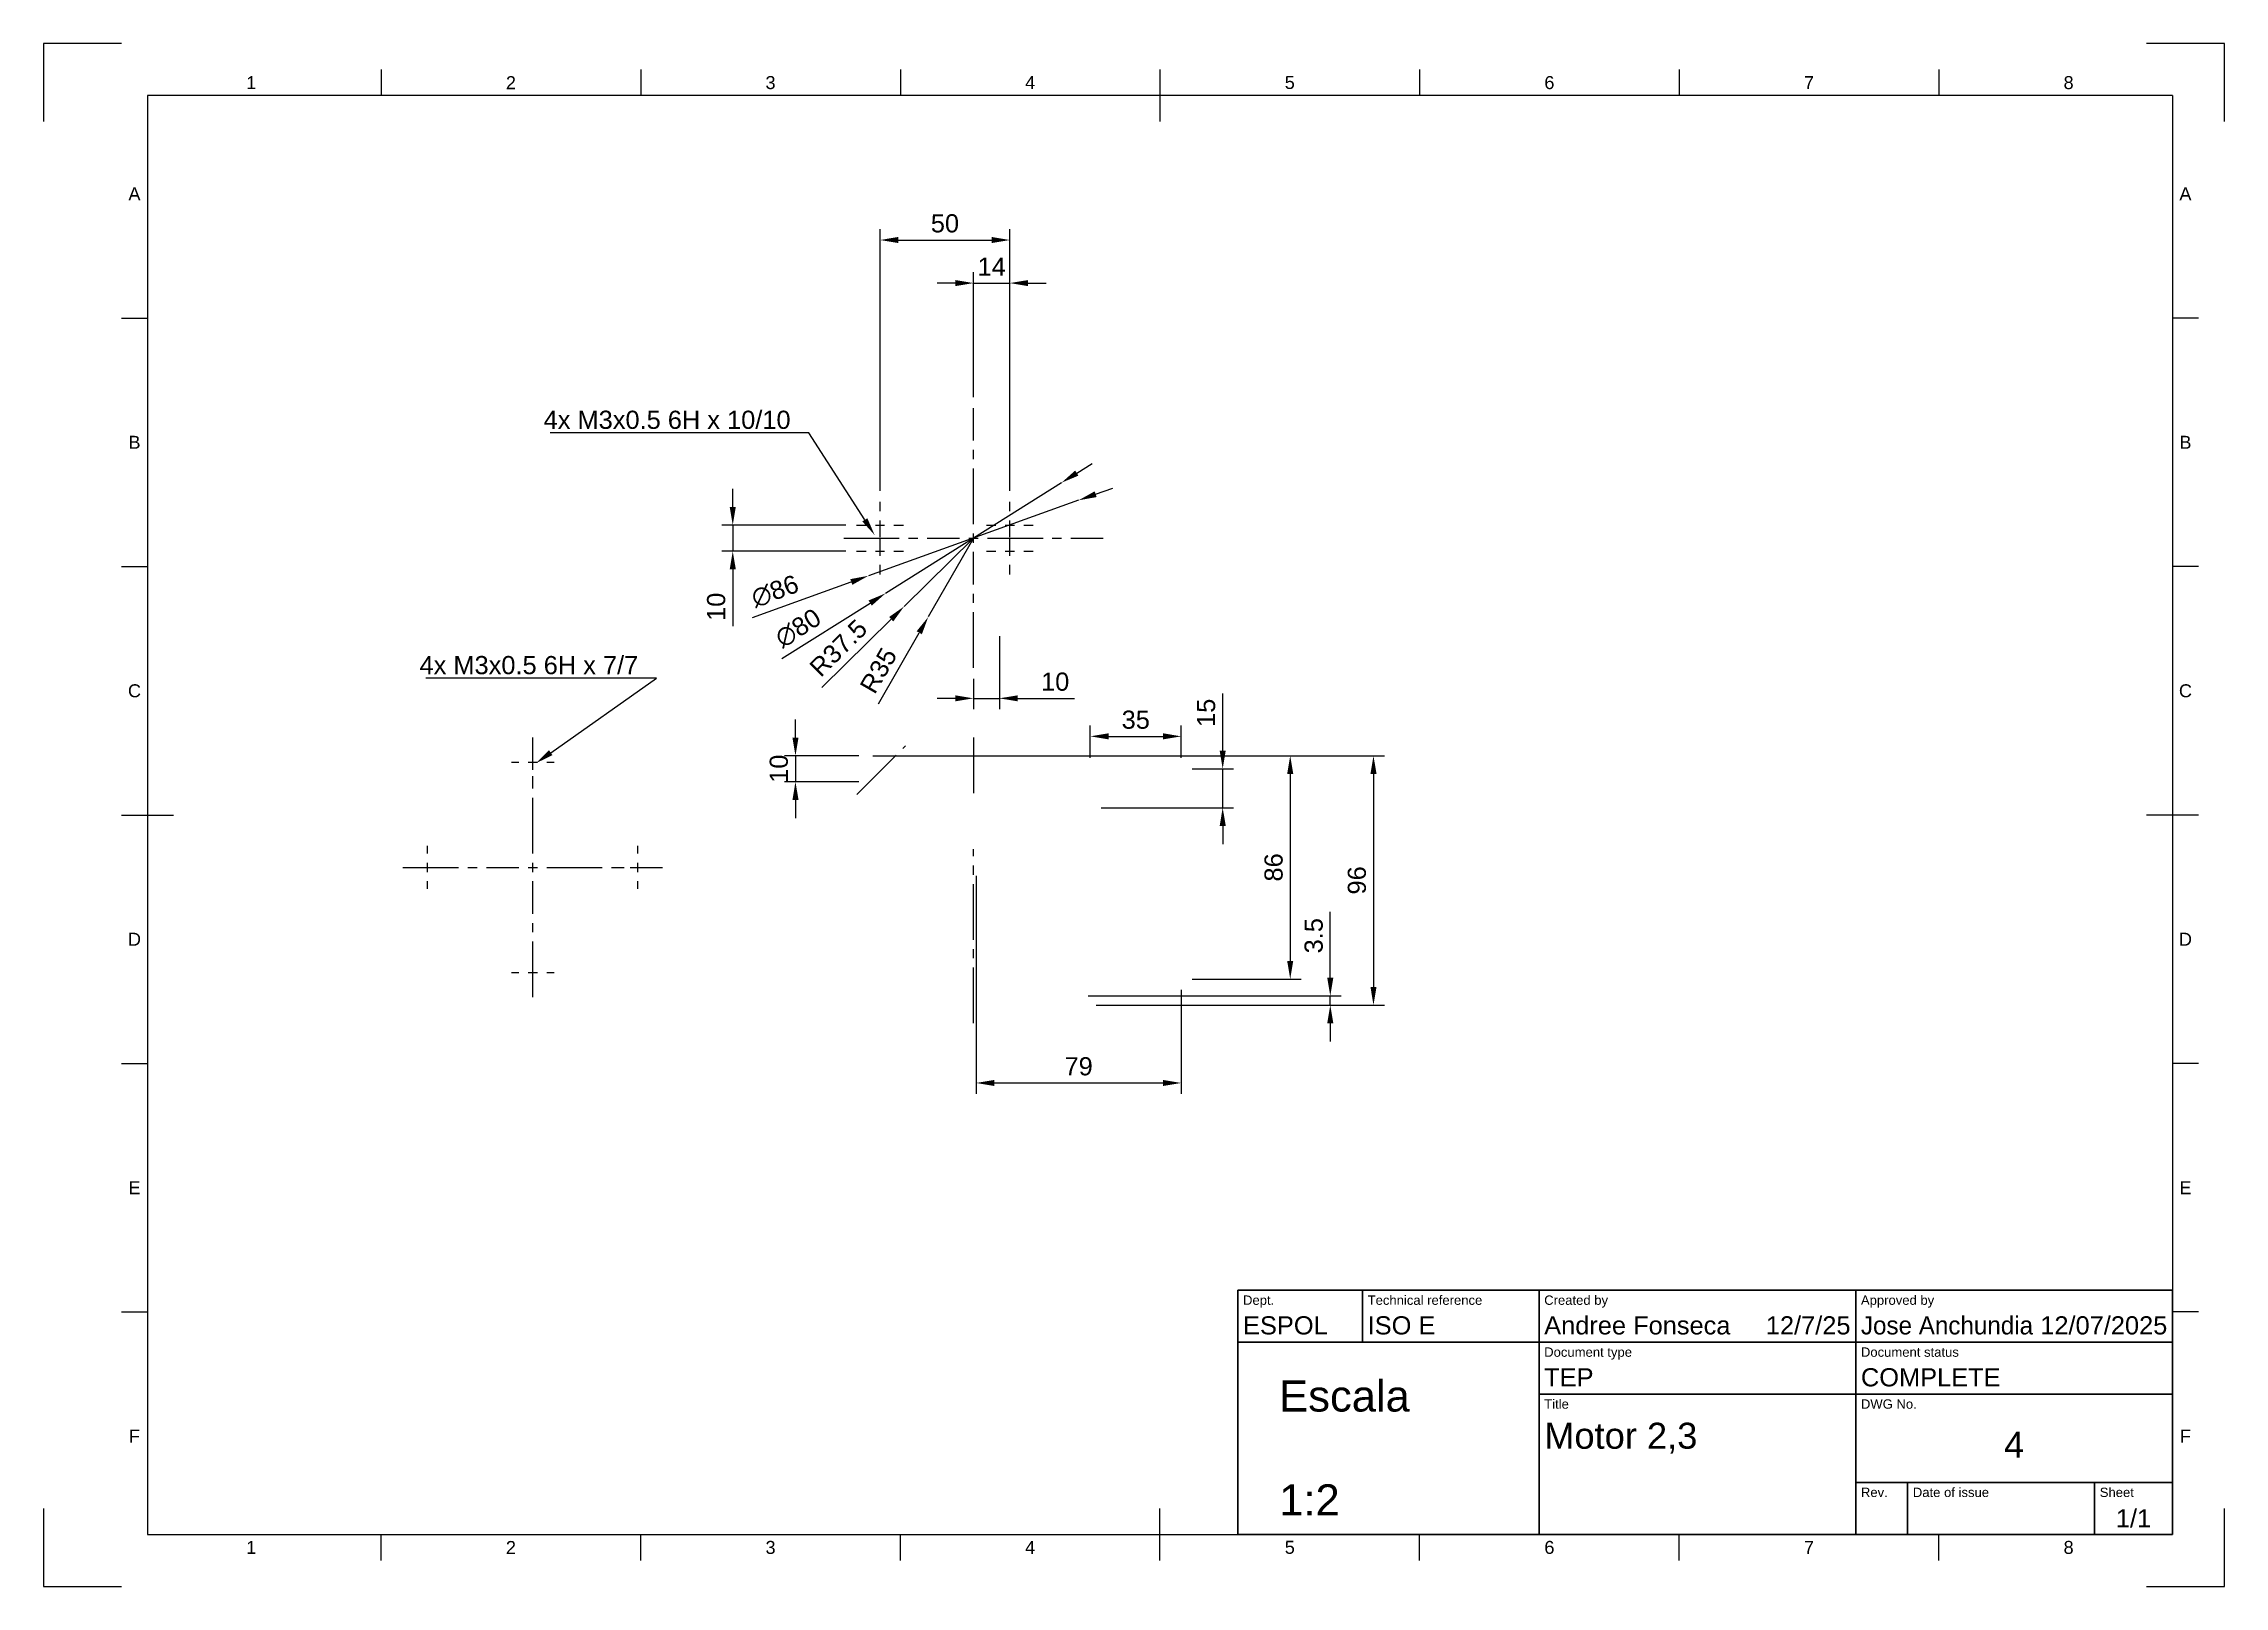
# Paper-space layout 'Plano1' of a CAD drawing. Header units: millimetres. Extents: x 0 to 420, y 0 to 297.
import ezdxf
from ezdxf import colors
from ezdxf.entities.mleader import LeaderData, LeaderLine
from ezdxf.enums import TextEntityAlignment as Align
from ezdxf.math import Vec2, Vec3

# ---------------------------------------------------------------- set-up
doc = ezdxf.new("R2010")
doc.units = ezdxf.units.MM
doc.header["$LTSCALE"] = 0.75
doc.linetypes.add('CENTER2', pattern=[28.575, 19.05, -3.175, 3.175, -3.175])
for name, color, linetype, lineweight in [('BORDER', 7, 'Continuous', 25), ('FD_Dimensions', 7, 'Continuous', 25), ('Hole Notes', 7, 'Continuous', 25), ('Notes', 7, 'Continuous', 25), ('Smart Centers', 7, 'CENTER2', 25), ('TITLEBLOCK', 7, 'Continuous', 35)]:
    doc.layers.add(name, color=color, linetype=linetype, lineweight=lineweight)
doc.styles.add('FusionTitle', font='Arial.ttf')
doc.styles.get("Standard").update_dxf_attribs({"font": 'Arial.ttf'})
doc.dimstyles.new('Dim-ISO-25', dxfattribs={"dimtxt": 3.5, "dimasz": 3.5, "dimexe": 2.1, "dimexo": 2.1, "dimgap": 1.4, "dimtad": 1, "dimzin": 12, "dimdsep": 46, "dimtxsty": 'Standard', "dimcen": 0, "dimazin": 3, "dimtp": 0.1, "dimtm": 0.1, "dimtfac": 0.714286, "dimtmove": 0, "dimatfit": 3, "dimfxl": 1, "dimtzin": 12, "dimarcsym": 0})

# ---------------------------------------------------------------- blocks, each defined once
blk = doc.blocks.new('ISO_A3_SHEET')
at = {"layer": 'BORDER'}
for p, q in [((65, 292), (65, 287)), ((115, 292), (115, 287)), ((165, 292), (165, 287)), ((215, 292), (215, 282)), ((265, 292), (265, 287)), ((315, 292), (315, 287)), ((365, 292), (365, 287)), ((410, 287), (20, 287)), ((20, 287), (20, 10)), ((410, 287), (410, 10)), ((15, 244.16666), (20, 244.16666)), ((415, 244.16666), (410, 244.16666)), ((15, 196.33333), (20, 196.33333)), ((415, 196.33333), (410, 196.33333)), ((15, 148.5), (25, 148.5)), ((415, 148.5), (405, 148.5)), ((15, 100.66667), (20, 100.66667)), ((415, 100.66667), (410, 100.66667)), ((15, 52.83334), (20, 52.83334)), ((415, 52.83334), (410, 52.83334)), ((215, 5), (215, 15)), ((20, 10), (410, 10)), ((65, 5), (65, 10)), ((115, 5), (115, 10)), ((165, 5), (165, 10)), ((265, 5), (265, 10)), ((315, 5), (315, 10)), ((365, 5), (365, 10))]:
    blk.add_line(p, q, dxfattribs=at)
at = {"layer": 'Defpoints'}
for p, q in [((15, 297), (0, 297)), ((0, 297), (0, 282)), ((420, 297), (405, 297)), ((420, 282), (420, 297)), ((0, 15), (0, 0)), ((420, 0), (420, 15)), ((0, 0), (15, 0)), ((405, 0), (420, 0))]:
    blk.add_line(p, q, dxfattribs=at)
at = {"layer": 'BORDER', "style": 'FusionTitle'}
for s, p in [('1', (40, 289.5)), ('2', (90, 289.5)), ('3', (140, 289.5)), ('4', (190, 289.5)), ('5', (240, 289.5)), ('6', (290, 289.5)), ('7', (340, 289.5)), ('8', (390, 289.5)), ('A', (17.5, 268.08333)), ('A', (412.5, 268.08333)), ('B', (17.5, 220.25)), ('B', (412.5, 220.25)), ('C', (17.5, 172.41667)), ('C', (412.5, 172.41667)), ('D', (17.5, 124.58334)), ('D', (412.5, 124.58334)), ('E', (17.5, 76.75001)), ('E', (412.5, 76.75001)), ('F', (17.5, 28.91668)), ('F', (412.5, 28.91668)), ('1', (40, 7.5)), ('2', (90, 7.5)), ('3', (140, 7.5)), ('4', (190, 7.5)), ('5', (240, 7.5)), ('6', (290, 7.5)), ('7', (340, 7.5)), ('8', (390, 7.5))]:
    blk.add_text(s, height=2.5, dxfattribs=at).set_placement(p, align=Align.MIDDLE)
blk = doc.blocks.new('ISO_TITLEBLOCK')
at = {"layer": 'TITLEBLOCK'}
for p, q in [((0, 47), (-180, 47)), ((-180, 47), (-180, 0)), ((-156, 37), (-156, 47)), ((-122, 0), (-122, 47)), ((-61, 0), (-61, 47)), ((0, 0), (0, 47)), ((-180, 37), (0, 37)), ((-122, 27), (0, 27)), ((-61, 10), (0, 10)), ((-51, 0), (-51, 10)), ((-15, 0), (-15, 10)), ((-180, 0), (0, 0))]:
    blk.add_line(p, q, dxfattribs=at)
at = {"layer": 'TITLEBLOCK', "style": 'FusionTitle'}
for s, p in [('Dept.', (-179, 46)), ('Technical reference', (-155, 46)), ('Created by', (-121, 46)), ('Approved by', (-60, 46)), ('Document type', (-121, 36)), ('Document status', (-60, 36)), ('Title', (-121, 26)), ('DWG No.', (-60, 26)), ('Rev.', (-60, 9)), ('Date of issue', (-50, 9)), ('Sheet', (-14, 9))]:
    blk.add_text(s, height=1.8, dxfattribs=at).set_placement(p, align=Align.TOP_LEFT)
for tag, height, p in [('DEPT', 3.5, (-179, 42)), ('TECHNICAL_REFERENCE', 3.5, (-155, 42)), ('CREATED_BY', 3.5, (-121, 42)), ('APPROVED_BY', 3.5, (-60, 42)), ('DOCUMENT_TYPE', 3.5, (-121, 32)), ('DOCUMENT_STATUS', 3.5, (-60, 32)), ('TITLE_1', 5, (-121, 21.5)), ('TITLE_2', 5, (-121, 14)), ('TITLE_3', 5, (-121, 6.5)), ('DATE_OF_ISSUE', 3.5, (-50, 5))]:
    blk.add_attdef(tag, text='', height=height, dxfattribs=at).set_placement(p, align=Align.TOP_LEFT)
for tag, p in [('CREATED_DATE', (-62, 42)), ('APPROVED_DATE', (-0.99, 42))]:
    blk.add_attdef(tag, text='', height=3.5, dxfattribs=at).set_placement(p, align=Align.TOP_RIGHT)
for tag, height, p in [('DRAWING_NUMBER', 5, (-30.5, 19.75)), ('REV', 3.5, (-56, 4.85)), ('SHEET', 3.5, (-7.5, 4.85))]:
    blk.add_attdef(tag, text='', height=height, dxfattribs=at).set_placement(p, align=Align.TOP_CENTER)
blk = doc.blocks.new('*D29')
at = {"layer": 'Defpoints', "color": 0, "transparency": 16777216}
for p in [(157.59, 159.91), (200.59, 111.91), (256.12, 111.91)]:
    blk.add_point(p, dxfattribs=at)
at = {"layer": 'FD_Dimensions', "color": 0, "lineweight": -2, "transparency": 16777216}
for p, q in [((159.69, 159.91), (258.22, 159.91)), ((256.12, 156.41), (256.12, 115.41)), ((202.69, 111.91), (258.22, 111.91))]:
    blk.add_line(p, q, dxfattribs=at)
at = {"layer": 'FD_Dimensions', "color": 0, "transparency": 16777216}
for points in [[(255.54, 156.41), (256.71, 156.41), (256.12, 159.91)], [(255.54, 115.41), (256.71, 115.41), (256.12, 111.91)]]:
    blk.add_solid(points, dxfattribs=at)
at = {"layer": 'FD_Dimensions', "color": 0, "transparency": 16777216, "insert": (252.94, 135.91), "char_height": 3.5, "attachment_point": 5, "rotation": 90}
blk.add_mtext('96', dxfattribs=at)
blk = doc.blocks.new('*D30')
at = {"layer": 'Defpoints', "color": 0, "transparency": 16777216}
for p in [(219.09, 159.91), (219.09, 116.91), (240.09, 116.91)]:
    blk.add_point(p, dxfattribs=at)
at = {"layer": 'FD_Dimensions', "color": 0, "lineweight": -2, "transparency": 16777216}
for p, q in [((221.19, 159.91), (242.19, 159.91)), ((240.09, 156.41), (240.09, 120.41)), ((221.19, 116.91), (242.19, 116.91))]:
    blk.add_line(p, q, dxfattribs=at)
at = {"layer": 'FD_Dimensions', "color": 0, "transparency": 16777216}
for points in [[(239.5, 156.41), (240.67, 156.41), (240.09, 159.91)], [(239.5, 120.41), (240.67, 120.41), (240.09, 116.91)]]:
    blk.add_solid(points, dxfattribs=at)
at = {"layer": 'FD_Dimensions', "color": 0, "transparency": 16777216, "insert": (236.9, 138.41), "char_height": 3.5, "attachment_point": 5, "rotation": 90}
blk.add_mtext('86', dxfattribs=at)
blk = doc.blocks.new('*U31')
at = {"layer": 'Smart Centers', "color": 0, "ltscale": 0.75, "transparency": 16777216}
for p, q in [((0, 2.68), (0, 25)), ((-25, 0), (-2.68, 0)), ((2.68, 0), (25, 0)), ((0, -25), (0, -2.68))]:
    blk.add_line(p, q, dxfattribs=at)
at = {"layer": 'Smart Centers', "color": 0, "linetype": 'Continuous', "ltscale": 0.75, "transparency": 16777216}
for p, q in [((-0.89, 0), (0.89, 0)), ((0, -0.89), (0, 0.89))]:
    blk.add_line(p, q, dxfattribs=at)
blk = doc.blocks.new('*U32')
at = {"layer": 'Smart Centers', "color": 0, "ltscale": 0.75, "transparency": 16777216}
for p, q in [((0, 2.68), (0, 25)), ((-25, 0), (-2.68, 0)), ((2.68, 0), (25, 0)), ((0, -25), (0, -2.68))]:
    blk.add_line(p, q, dxfattribs=at)
at = {"layer": 'Smart Centers', "color": 0, "linetype": 'Continuous', "ltscale": 0.75, "transparency": 16777216}
for p, q in [((-0.89, 0), (0.89, 0)), ((0, -0.89), (0, 0.89))]:
    blk.add_line(p, q, dxfattribs=at)
blk = doc.blocks.new('*D33')
at = {"layer": 'Defpoints', "color": 0, "transparency": 16777216}
for p in [(199.09, 113.66), (200.59, 111.91), (247.8, 111.91)]:
    blk.add_point(p, dxfattribs=at)
at = {"layer": 'FD_Dimensions', "color": 0, "lineweight": -2, "transparency": 16777216}
for p, q in [((247.8, 117.16), (247.8, 129.86)), ((201.19, 113.66), (249.9, 113.66)), ((247.8, 111.91), (247.8, 113.66)), ((202.69, 111.91), (249.9, 111.91)), ((247.8, 108.41), (247.8, 104.91))]:
    blk.add_line(p, q, dxfattribs=at)
at = {"layer": 'FD_Dimensions', "color": 0, "transparency": 16777216}
for points in [[(247.22, 117.16), (248.39, 117.16), (247.8, 113.66)], [(247.22, 108.41), (248.39, 108.41), (247.8, 111.91)]]:
    blk.add_solid(points, dxfattribs=at)
at = {"layer": 'FD_Dimensions', "color": 0, "transparency": 16777216, "insert": (244.62, 125.26), "char_height": 3.5, "attachment_point": 5, "rotation": 90}
blk.add_mtext('3.5', dxfattribs=at)
blk = doc.blocks.new('*D34')
at = {"layer": 'Defpoints', "color": 0, "transparency": 16777216}
for p in [(159.09, 159.91), (144.8, 154.91), (159.09, 154.91)]:
    blk.add_point(p, dxfattribs=at)
at = {"layer": 'FD_Dimensions', "color": 0, "lineweight": -2, "transparency": 16777216}
for p, q in [((144.8, 163.41), (144.8, 166.91)), ((156.99, 159.91), (142.7, 159.91)), ((144.8, 159.91), (144.8, 154.91)), ((156.99, 154.91), (142.7, 154.91)), ((144.8, 151.41), (144.8, 147.91))]:
    blk.add_line(p, q, dxfattribs=at)
at = {"layer": 'FD_Dimensions', "color": 0, "transparency": 16777216}
for points in [[(144.22, 163.41), (145.39, 163.41), (144.8, 159.91)], [(144.22, 151.41), (145.39, 151.41), (144.8, 154.91)]]:
    blk.add_solid(points, dxfattribs=at)
at = {"layer": 'FD_Dimensions', "color": 0, "transparency": 16777216, "insert": (141.61, 157.41), "char_height": 3.5, "attachment_point": 5, "rotation": 90}
blk.add_mtext('10', dxfattribs=at)
blk = doc.blocks.new('*U35')
at = {"layer": 'Smart Centers', "color": 0, "ltscale": 0.75, "transparency": 16777216}
for p, q in [((0, 2.68), (0, 4.5)), ((-4.5, 0), (-2.68, 0)), ((2.68, 0), (4.5, 0)), ((0, -4.5), (0, -2.68))]:
    blk.add_line(p, q, dxfattribs=at)
at = {"layer": 'Smart Centers', "color": 0, "linetype": 'Continuous', "ltscale": 0.75, "transparency": 16777216}
for p, q in [((-0.89, 0), (0.89, 0)), ((0, -0.89), (0, 0.89))]:
    blk.add_line(p, q, dxfattribs=at)
blk = doc.blocks.new('*U36')
at = {"layer": 'Smart Centers', "color": 0, "ltscale": 0.75, "transparency": 16777216}
for p, q in [((0, 2.68), (0, 4.5)), ((-4.5, 0), (-2.68, 0)), ((2.68, 0), (4.5, 0)), ((0, -4.5), (0, -2.68))]:
    blk.add_line(p, q, dxfattribs=at)
at = {"layer": 'Smart Centers', "color": 0, "linetype": 'Continuous', "ltscale": 0.75, "transparency": 16777216}
for p, q in [((-0.89, 0), (0.89, 0)), ((0, -0.89), (0, 0.89))]:
    blk.add_line(p, q, dxfattribs=at)
blk = doc.blocks.new('*U37')
at = {"layer": 'Smart Centers', "color": 0, "ltscale": 0.75, "transparency": 16777216}
for p, q in [((0, 2.68), (0, 4.5)), ((-4.5, 0), (-2.68, 0)), ((2.68, 0), (4.5, 0)), ((0, -4.5), (0, -2.68))]:
    blk.add_line(p, q, dxfattribs=at)
at = {"layer": 'Smart Centers', "color": 0, "linetype": 'Continuous', "ltscale": 0.75, "transparency": 16777216}
for p, q in [((-0.89, 0), (0.89, 0)), ((0, -0.89), (0, 0.89))]:
    blk.add_line(p, q, dxfattribs=at)
blk = doc.blocks.new('*U38')
at = {"layer": 'Smart Centers', "color": 0, "ltscale": 0.75, "transparency": 16777216}
for p, q in [((0, 2.68), (0, 4.5)), ((-4.5, 0), (-2.68, 0)), ((2.68, 0), (4.5, 0)), ((0, -4.5), (0, -2.68))]:
    blk.add_line(p, q, dxfattribs=at)
at = {"layer": 'Smart Centers', "color": 0, "linetype": 'Continuous', "ltscale": 0.75, "transparency": 16777216}
for p, q in [((-0.89, 0), (0.89, 0)), ((0, -0.89), (0, 0.89))]:
    blk.add_line(p, q, dxfattribs=at)
blk = doc.blocks.new('*U39')
at = {"layer": 'Smart Centers', "color": 0, "ltscale": 0.75, "transparency": 16777216}
blk.add_line((0, -16.75), (0, 16.75), dxfattribs=at)
blk = doc.blocks.new('*U40')
at = {"layer": 'Smart Centers', "color": 0, "ltscale": 0.75, "transparency": 16777216}
blk.add_line((-4.7, -4.7), (4.7, 4.7), dxfattribs=at)
blk = doc.blocks.new('*U41')
at = {"layer": 'Smart Centers', "color": 0, "ltscale": 0.75, "transparency": 16777216}
blk.add_line((0, 6), (0, -6), dxfattribs=at)
blk = doc.blocks.new('*D42')
at = {"layer": 'Defpoints', "color": 0, "transparency": 16777216}
for p in [(219.09, 157.41), (227.08, 157.41), (201.59, 149.91)]:
    blk.add_point(p, dxfattribs=at)
at = {"layer": 'FD_Dimensions', "color": 0, "lineweight": -2, "transparency": 16777216}
for p, q in [((227.08, 160.91), (227.08, 171.92)), ((221.19, 157.41), (229.18, 157.41)), ((227.08, 149.91), (227.08, 157.41)), ((203.69, 149.91), (229.18, 149.91)), ((227.08, 146.41), (227.08, 142.91))]:
    blk.add_line(p, q, dxfattribs=at)
at = {"layer": 'FD_Dimensions', "color": 0, "transparency": 16777216}
for points in [[(226.5, 160.91), (227.67, 160.91), (227.08, 157.41)], [(226.5, 146.41), (227.67, 146.41), (227.08, 149.91)]]:
    blk.add_solid(points, dxfattribs=at)
at = {"layer": 'FD_Dimensions', "color": 0, "transparency": 16777216, "insert": (223.9, 168.17), "char_height": 3.5, "attachment_point": 5, "rotation": 90}
blk.add_mtext('15', dxfattribs=at)
blk = doc.blocks.new('*D43')
at = {"layer": 'Defpoints', "color": 0, "transparency": 16777216}
for p in [(179.09, 201.81), (170.38, 186.63)]:
    blk.add_point(p, dxfattribs=at)
at = {"layer": 'FD_Dimensions', "color": 0, "lineweight": -2, "transparency": 16777216}
for p, q in [((179.09, 201.81), (170.38, 186.63)), ((160.77, 169.87), (168.64, 183.59))]:
    blk.add_line(p, q, dxfattribs=at)
at = {"layer": 'FD_Dimensions', "color": 0, "transparency": 16777216}
blk.add_solid([(168.14, 183.88), (169.15, 183.3), (170.38, 186.63)], dxfattribs=at)
at = {"layer": 'FD_Dimensions', "color": 0, "transparency": 16777216, "insert": (160.79, 176.31), "char_height": 3.5, "attachment_point": 5, "rotation": 60.1737}
blk.add_mtext('R35', dxfattribs=at)
blk = doc.blocks.new('*D44')
at = {"layer": 'Defpoints', "color": 0, "transparency": 16777216}
for p in [(179.09, 201.81), (165.73, 188.65)]:
    blk.add_point(p, dxfattribs=at)
at = {"layer": 'FD_Dimensions', "color": 0, "lineweight": -2, "transparency": 16777216}
for p, q in [((179.09, 201.81), (165.73, 188.65)), ((149.87, 173.03), (163.24, 186.2))]:
    blk.add_line(p, q, dxfattribs=at)
at = {"layer": 'FD_Dimensions', "color": 0, "transparency": 16777216}
blk.add_solid([(162.83, 186.61), (163.65, 185.78), (165.73, 188.65)], dxfattribs=at)
at = {"layer": 'FD_Dimensions', "color": 0, "transparency": 16777216, "insert": (153.07, 180.65), "char_height": 3.5, "attachment_point": 5, "rotation": 44.5735}
blk.add_mtext('R37.5', dxfattribs=at)
blk = doc.blocks.new('*D45')
at = {"layer": 'Defpoints', "color": 0, "transparency": 16777216}
for p in [(196.02, 212.46), (162.15, 191.17)]:
    blk.add_point(p, dxfattribs=at)
at = {"layer": 'FD_Dimensions', "color": 0, "lineweight": -2, "transparency": 16777216}
for p, q in [((198.98, 214.32), (201.94, 216.18)), ((196.02, 212.46), (162.15, 191.17)), ((142.16, 178.6), (159.19, 189.31))]:
    blk.add_line(p, q, dxfattribs=at)
at = {"layer": 'FD_Dimensions', "color": 0, "transparency": 16777216}
for points in [[(198.67, 214.81), (199.29, 213.83), (196.02, 212.46)], [(158.88, 189.8), (159.5, 188.81), (162.15, 191.17)]]:
    blk.add_solid(points, dxfattribs=at)
at = {"layer": 'FD_Dimensions', "color": 0, "transparency": 16777216, "insert": (145.32, 184.47), "char_height": 3.5, "attachment_point": 5, "rotation": 32.154}
blk.add_mtext('∅80', dxfattribs=at)
blk = doc.blocks.new('*D46')
at = {"layer": 'Defpoints', "color": 0, "transparency": 16777216}
for p in [(199.32, 209.08), (158.85, 194.55)]:
    blk.add_point(p, dxfattribs=at)
at = {"layer": 'FD_Dimensions', "color": 0, "lineweight": -2, "transparency": 16777216}
for p, q in [((202.61, 210.26), (205.91, 211.45)), ((199.32, 209.08), (158.85, 194.55)), ((136.5, 186.52), (155.56, 193.36))]:
    blk.add_line(p, q, dxfattribs=at)
at = {"layer": 'FD_Dimensions', "color": 0, "transparency": 16777216}
for points in [[(202.42, 210.81), (202.81, 209.71), (199.32, 209.08)], [(155.36, 193.91), (155.75, 192.81), (158.85, 194.55)]]:
    blk.add_solid(points, dxfattribs=at)
at = {"layer": 'FD_Dimensions', "color": 0, "transparency": 16777216, "insert": (140.86, 191.57), "char_height": 3.5, "attachment_point": 5, "rotation": 19.7572}
blk.add_mtext('∅86', dxfattribs=at)
blk = doc.blocks.new('*D47')
at = {"layer": 'Defpoints', "color": 0, "transparency": 16777216}
for p in [(186.09, 259.19), (161.09, 208.81), (186.09, 208.81)]:
    blk.add_point(p, dxfattribs=at)
at = {"layer": 'FD_Dimensions', "color": 0, "lineweight": -2, "transparency": 16777216}
for p, q in [((161.09, 210.91), (161.09, 261.29)), ((186.09, 210.91), (186.09, 261.29)), ((164.59, 259.19), (182.59, 259.19))]:
    blk.add_line(p, q, dxfattribs=at)
at = {"layer": 'FD_Dimensions', "color": 0, "transparency": 16777216}
for points in [[(164.59, 259.78), (164.59, 258.61), (161.09, 259.19)], [(182.59, 259.78), (182.59, 258.61), (186.09, 259.19)]]:
    blk.add_solid(points, dxfattribs=at)
at = {"layer": 'FD_Dimensions', "color": 0, "transparency": 16777216, "insert": (173.59, 262.38), "char_height": 3.5, "attachment_point": 5}
blk.add_mtext('50', dxfattribs=at)
blk = doc.blocks.new('*D48')
at = {"layer": 'Defpoints', "color": 0, "transparency": 16777216}
for p in [(156.59, 204.31), (132.72, 199.31), (156.59, 199.31)]:
    blk.add_point(p, dxfattribs=at)
at = {"layer": 'FD_Dimensions', "color": 0, "lineweight": -2, "transparency": 16777216}
for p, q in [((132.72, 207.81), (132.72, 211.31)), ((154.49, 204.31), (130.62, 204.31)), ((132.72, 204.31), (132.72, 199.31)), ((154.49, 199.31), (130.62, 199.31)), ((132.72, 195.81), (132.72, 184.84))]:
    blk.add_line(p, q, dxfattribs=at)
at = {"layer": 'FD_Dimensions', "color": 0, "transparency": 16777216}
for points in [[(132.14, 207.81), (133.31, 207.81), (132.72, 204.31)], [(132.14, 195.81), (133.31, 195.81), (132.72, 199.31)]]:
    blk.add_solid(points, dxfattribs=at)
at = {"layer": 'FD_Dimensions', "color": 0, "transparency": 16777216, "insert": (129.54, 188.58), "char_height": 3.5, "attachment_point": 5, "rotation": 90}
blk.add_mtext('10', dxfattribs=at)
blk = doc.blocks.new('*D49')
at = {"layer": 'Defpoints', "color": 0, "transparency": 16777216}
for p in [(186.09, 250.9), (179.09, 226.81), (186.09, 208.81)]:
    blk.add_point(p, dxfattribs=at)
at = {"layer": 'FD_Dimensions', "color": 0, "lineweight": -2, "transparency": 16777216}
for p, q in [((179.09, 228.91), (179.09, 253)), ((186.09, 210.91), (186.09, 253)), ((175.59, 250.9), (172.09, 250.9)), ((179.09, 250.9), (186.09, 250.9)), ((189.59, 250.9), (193.09, 250.9))]:
    blk.add_line(p, q, dxfattribs=at)
at = {"layer": 'FD_Dimensions', "color": 0, "transparency": 16777216}
for points in [[(175.59, 251.48), (175.59, 250.32), (179.09, 250.9)], [(189.59, 251.48), (189.59, 250.32), (186.09, 250.9)]]:
    blk.add_solid(points, dxfattribs=at)
at = {"layer": 'FD_Dimensions', "color": 0, "transparency": 16777216, "insert": (182.59, 254.06), "char_height": 3.5, "attachment_point": 5}
blk.add_mtext('14', dxfattribs=at)
blk = doc.blocks.new('*D50')
at = {"layer": 'Defpoints', "color": 0, "transparency": 16777216}
for p in [(184.09, 185.04), (179.09, 176.81), (184.09, 170.96)]:
    blk.add_point(p, dxfattribs=at)
at = {"layer": 'FD_Dimensions', "color": 0, "lineweight": -2, "transparency": 16777216}
for p, q in [((184.09, 182.94), (184.09, 168.86)), ((179.09, 174.71), (179.09, 168.86)), ((175.59, 170.96), (172.09, 170.96)), ((179.09, 170.96), (184.09, 170.96)), ((187.59, 170.96), (198.56, 170.96))]:
    blk.add_line(p, q, dxfattribs=at)
at = {"layer": 'FD_Dimensions', "color": 0, "transparency": 16777216}
for points in [[(175.59, 171.54), (175.59, 170.38), (179.09, 170.96)], [(187.59, 171.54), (187.59, 170.38), (184.09, 170.96)]]:
    blk.add_solid(points, dxfattribs=at)
at = {"layer": 'FD_Dimensions', "color": 0, "transparency": 16777216, "insert": (194.82, 174.15), "char_height": 3.5, "attachment_point": 5}
blk.add_mtext('10', dxfattribs=at)
blk = doc.blocks.new('*D51')
at = {"layer": 'Defpoints', "color": 0, "transparency": 16777216}
for p in [(219.09, 163.64), (201.59, 157.41), (219.09, 157.41)]:
    blk.add_point(p, dxfattribs=at)
at = {"layer": 'FD_Dimensions', "color": 0, "lineweight": -2, "transparency": 16777216}
for p, q in [((201.59, 159.51), (201.59, 165.74)), ((219.09, 159.51), (219.09, 165.74)), ((205.09, 163.64), (215.59, 163.64))]:
    blk.add_line(p, q, dxfattribs=at)
at = {"layer": 'FD_Dimensions', "color": 0, "transparency": 16777216}
for points in [[(205.09, 164.23), (205.09, 163.06), (201.59, 163.64)], [(215.59, 164.23), (215.59, 163.06), (219.09, 163.64)]]:
    blk.add_solid(points, dxfattribs=at)
at = {"layer": 'FD_Dimensions', "color": 0, "transparency": 16777216, "insert": (210.34, 166.83), "char_height": 3.5, "attachment_point": 5}
blk.add_mtext('35', dxfattribs=at)
blk = doc.blocks.new('*D52')
at = {"layer": 'Defpoints', "color": 0, "transparency": 16777216}
for p in [(179.59, 138.91), (219.09, 116.91), (219.09, 96.91)]:
    blk.add_point(p, dxfattribs=at)
at = {"layer": 'FD_Dimensions', "color": 0, "lineweight": -2, "transparency": 16777216}
for p, q in [((179.59, 136.81), (179.59, 94.81)), ((219.09, 114.81), (219.09, 94.81)), ((183.09, 96.91), (215.59, 96.91))]:
    blk.add_line(p, q, dxfattribs=at)
at = {"layer": 'FD_Dimensions', "color": 0, "transparency": 16777216}
for points in [[(183.09, 97.49), (183.09, 96.33), (179.59, 96.91)], [(215.59, 97.49), (215.59, 96.33), (219.09, 96.91)]]:
    blk.add_solid(points, dxfattribs=at)
at = {"layer": 'FD_Dimensions', "color": 0, "transparency": 16777216, "insert": (199.34, 100.1), "char_height": 3.5, "attachment_point": 5}
blk.add_mtext('79', dxfattribs=at)
blk = doc.blocks.new('*U53')
at = {"layer": 'Smart Centers', "color": 0, "ltscale": 0.75, "transparency": 16777216}
for p, q in [((-4.13, 0), (-2.68, 0)), ((0, 2.68), (0, 4.13)), ((2.68, 0), (4.13, 0)), ((0, -4.13), (0, -2.68))]:
    blk.add_line(p, q, dxfattribs=at)
at = {"layer": 'Smart Centers', "color": 0, "linetype": 'Continuous', "ltscale": 0.75, "transparency": 16777216}
for p, q in [((-0.89, 0), (0.89, 0)), ((0, -0.89), (0, 0.89))]:
    blk.add_line(p, q, dxfattribs=at)
blk = doc.blocks.new('*U54')
at = {"layer": 'Smart Centers', "color": 0, "ltscale": 0.75, "transparency": 16777216}
for p, q in [((-4.13, 0), (-2.68, 0)), ((0, 2.68), (0, 4.13)), ((2.68, 0), (4.13, 0)), ((0, -4.13), (0, -2.68))]:
    blk.add_line(p, q, dxfattribs=at)
at = {"layer": 'Smart Centers', "color": 0, "linetype": 'Continuous', "ltscale": 0.75, "transparency": 16777216}
for p, q in [((-0.89, 0), (0.89, 0)), ((0, -0.89), (0, 0.89))]:
    blk.add_line(p, q, dxfattribs=at)
blk = doc.blocks.new('*U55')
at = {"layer": 'Smart Centers', "color": 0, "ltscale": 0.75, "transparency": 16777216}
for p, q in [((-4.13, 0), (-2.68, 0)), ((0, 2.68), (0, 4.13)), ((2.68, 0), (4.13, 0)), ((0, -4.13), (0, -2.68))]:
    blk.add_line(p, q, dxfattribs=at)
at = {"layer": 'Smart Centers', "color": 0, "linetype": 'Continuous', "ltscale": 0.75, "transparency": 16777216}
for p, q in [((-0.89, 0), (0.89, 0)), ((0, -0.89), (0, 0.89))]:
    blk.add_line(p, q, dxfattribs=at)
blk = doc.blocks.new('*U56')
at = {"layer": 'Smart Centers', "color": 0, "ltscale": 0.75, "transparency": 16777216}
for p, q in [((-4.13, 0), (-2.68, 0)), ((0, 2.68), (0, 4.13)), ((2.68, 0), (4.13, 0)), ((0, -4.13), (0, -2.68))]:
    blk.add_line(p, q, dxfattribs=at)
at = {"layer": 'Smart Centers', "color": 0, "linetype": 'Continuous', "ltscale": 0.75, "transparency": 16777216}
for p, q in [((-0.89, 0), (0.89, 0)), ((0, -0.89), (0, 0.89))]:
    blk.add_line(p, q, dxfattribs=at)

psp = doc.layouts.new('Plano1')

# ---------------------------------------------------------------- block references
at = {"layer": 'BORDER'}
psp.add_blockref('ISO_A3_SHEET', (0, 0), dxfattribs=at)
at = {"layer": 'Smart Centers', "ltscale": 0.75}
for name, p in [('*U32', (179.0859, 201.8129)), ('*U35', (161.0859, 204.3129)), ('*U37', (186.0859, 204.3129)), ('*U36', (161.0859, 199.3129)), ('*U38', (186.0859, 199.3129)), ('*U31', (94.2091, 138.4115)), ('*U53', (94.2091, 158.6615)), ('*U40', (161.3082, 157.1337)), ('*U41', (179.0859, 157.4115)), ('*U54', (73.9591, 138.4115)), ('*U55', (114.4591, 138.4115)), ('*U39', (179.0859, 125.1615)), ('*U56', (94.2091, 118.1615))]:
    psp.add_blockref(name, p, dxfattribs=at)
at = {"layer": 'TITLEBLOCK'}
ref = psp.add_blockref('ISO_TITLEBLOCK', (410, 10), dxfattribs=at)
ref.add_attrib('DOCUMENT_STATUS', 'COMPLETE', dxfattribs={"height": 3.5, "style": 'FusionTitle'}).set_placement((350, 42), align=Align.TOP_LEFT)
ref.add_attrib('DOCUMENT_TYPE', 'TEP', dxfattribs={"height": 3.5, "style": 'FusionTitle'}).set_placement((289, 42), align=Align.TOP_LEFT)
ref.add_attrib('APPROVED_DATE', '12/07/2025', dxfattribs={"height": 3.5, "style": 'FusionTitle'}).set_placement((409.0072, 52), align=Align.TOP_RIGHT)
ref.add_attrib('CREATED_DATE', '12/7/25', dxfattribs={"height": 3.5, "style": 'FusionTitle'}).set_placement((348, 52), align=Align.TOP_RIGHT)
ref.add_attrib('SHEET', '1/1', dxfattribs={"height": 3.5, "style": 'FusionTitle'}).set_placement((402.5, 14.85), align=Align.TOP_CENTER)
ref.add_attrib('DRAWING_NUMBER', '4', dxfattribs={"height": 5, "style": 'FusionTitle'}).set_placement((379.5, 29.7514), align=Align.TOP_CENTER)
ref.add_attrib('TITLE_1', 'Motor 2,3', dxfattribs={"height": 5, "style": 'FusionTitle'}).set_placement((289, 31.5), align=Align.TOP_LEFT)
ref.add_attrib('APPROVED_BY', 'Jose Anchundia', dxfattribs={"height": 3.5, "style": 'FusionTitle', "width": 0.953019}).set_placement((350, 52), align=Align.TOP_LEFT)
ref.add_attrib('CREATED_BY', 'Andree Fonseca', dxfattribs={"height": 3.5, "style": 'FusionTitle'}).set_placement((289, 52), align=Align.TOP_LEFT)
ref.add_attrib('TECHNICAL_REFERENCE', 'ISO E', dxfattribs={"height": 3.5, "style": 'FusionTitle'}).set_placement((255, 52), align=Align.TOP_LEFT)
ref.add_attrib('DEPT', 'ESPOL', dxfattribs={"height": 3.5, "style": 'FusionTitle'}).set_placement((231, 52), align=Align.TOP_LEFT)

# ---------------------------------------------------------------- texts
at = {"layer": 'Notes', "insert": (237.9644, 49.6537), "char_height": 6, "attachment_point": 1}
psp.add_mtext_dynamic_manual_height_columns('\\PEscala\\P\\P\\pt18,24;1:2', width=58, gutter_width=17.5, heights=[0], dxfattribs=at)

# ---------------------------------------------------------------- dimensions: what is measured, and where the dimension line sits
at = {"layer": 'FD_Dimensions'}
for base, p1, p2, angle, picture, middle, dimtype in [((186.0859, 259.1929), (161.0859, 208.8129), (186.0859, 208.8129), 180, '*D47', (173.5859, 259.1929), 160), ((186.0859, 250.8991), (179.0859, 226.8129), (186.0859, 208.8129), 180, '*D49', (182.5859, 250.8991), 160), ((144.8018, 154.9115), (159.0859, 159.9115), (159.0859, 154.9115), 270, '*D34', (144.8018, 157.4115), 161), ((247.8047, 111.9115), (199.0859, 113.6615), (200.5859, 111.9115), 90, '*D33', (247.8047, 125.2595), 160)]:
    dim = psp.add_linear_dim(base=base, p1=p1, p2=p2, angle=angle, dimstyle='Dim-ISO-25', override={"dimlfac": -2}, dxfattribs=at)
    dim.commit()
    dim.dimension.update_dxf_attribs({"geometry": picture, "text_midpoint": middle, "dimtype": dimtype})
for p1, p2, picture, middle in [((196.0183, 212.4568), (162.1535, 191.1689), '*D45', (147.0707, 181.6876)), ((199.3203, 209.0806), (158.8516, 194.5451), '*D46', (141.9724, 188.4825))]:
    dim = psp.add_diameter_dim_2p(p1=p1, p2=p2, dimstyle='Dim-ISO-25', override={"dimlfac": -2}, dxfattribs=at)
    dim.commit()
    dim.dimension.update_dxf_attribs({"geometry": picture, "text_midpoint": middle, "dimtype": 163})
for base, p1, p2, angle, picture, middle in [((132.7245, 199.3129), (156.5859, 204.3129), (156.5859, 199.3129), 90, '*D48', (129.5375, 188.5768)), ((184.0859, 170.9613), (179.0859, 176.8129), (184.0859, 185.0424), 180, '*D50', (194.8221, 174.1483)), ((227.0844, 157.4115), (201.5859, 149.9115), (219.0859, 157.4115), 270, '*D42', (223.8974, 168.1667)), ((256.1244, 111.9115), (157.5859, 159.9115), (200.5859, 111.9115), 90, '*D29', (252.9374, 135.9115)), ((219.0859, 96.9115), (179.5859, 138.9115), (219.0859, 116.9115), 180, '*D52', (199.3359, 100.0985))]:
    dim = psp.add_linear_dim(base=base, p1=p1, p2=p2, angle=angle, dimstyle='Dim-ISO-25', override={"dimlfac": -2, "dimclrd": 0, "dimclre": 0}, dxfattribs=at)
    dim.commit()
    dim.dimension.update_dxf_attribs({"geometry": picture, "text_midpoint": middle})
for mpoint, picture, middle in [((165.7294, 188.6537), '*D44', (155.3051, 178.3835)), ((170.3819, 186.631), '*D43', (163.5548, 174.7229))]:
    dim = psp.add_radius_dim(center=(179.0859, 201.8129), mpoint=mpoint, dimstyle='Dim-ISO-25', override={"dimlfac": -2, "dimse1": 1}, dxfattribs=at)
    dim.commit()
    dim.dimension.update_dxf_attribs({"geometry": picture, "text_midpoint": middle, "dimtype": 164})
for p1, p2, distance, picture, middle in [((201.5859, 157.4115), (219.0859, 157.4115), 6.2316, '*D51', (210.3359, 166.8313)), ((219.0859, 159.9115), (219.0859, 116.9115), 21, '*D30', (236.8989, 138.4115))]:
    dim = psp.add_aligned_dim(p1=p1, p2=p2, distance=distance, dimstyle='Dim-ISO-25', override={"dimlfac": -2, "dimclrd": 0, "dimclre": 0}, dxfattribs=at)
    dim.commit()
    dim.dimension.update_dxf_attribs({"geometry": picture, "text_midpoint": middle})

# ---------------------------------------------------------------- leaders
at = {"layer": 'Hole Notes'}
ml = psp.add_multileader_mtext('Standard', dxfattribs=at)
ml.set_content('4x M3x0.5 6H x 10/10', color=256)
ml.set_leader_properties()
ml.build(insert=Vec2(0, 0))
ml.multileader.update_dxf_attribs({"text_left_attachment_type": 5, "text_right_attachment_type": 5, "dogleg_length": 3.5, "arrow_head_size": 3.5})
ctx = ml.context
ctx.base_point, ctx.char_height, ctx.arrow_head_size, ctx.landing_gap_size, ctx.plane_origin = Vec3(96.5922, 222.0786), 3.5, 3.5, 0, Vec3(160.0584, 202.381)
ctx.left_attachment, ctx.right_attachment, ctx.text_align_type = 5, 5, 2
notes = []
notes.append((ctx, [(0, (1, 1, 0), (147.3589, 222.0786), (-1, 0), 3.5, [(0, [(160.0584, 202.381)], 0, [])])]))
ctx.mtext.insert, ctx.mtext.alignment, ctx.mtext.flow_direction = Vec3(143.8589, 226.3383), 3, 5
ml = psp.add_multileader_mtext('Standard', dxfattribs=at)
ml.set_content('4x M3x0.5 6H x 7/7', color=256)
ml.set_leader_properties()
ml.build(insert=Vec2(0, 0))
ml.multileader.update_dxf_attribs({"text_left_attachment_type": 5, "text_right_attachment_type": 5, "dogleg_length": 3.5, "arrow_head_size": 3.5})
ctx = ml.context
ctx.base_point, ctx.char_height, ctx.arrow_head_size, ctx.landing_gap_size, ctx.plane_origin = Vec3(72.68, 174.8487), 3.5, 3.5, 0, Vec3(94.8108, 158.4673)
ctx.left_attachment, ctx.right_attachment, ctx.text_align_type = 5, 5, 2
notes.append((ctx, [(1, (1, 1, 0), (118.02, 174.8487), (-1, 0), 3.5, [(0, [(94.8108, 158.4673)], 0, [])])]))
ctx.mtext.insert, ctx.mtext.alignment, ctx.mtext.flow_direction = Vec3(114.52, 179.1084), 3, 5
for ctx, leaders in notes:
    for number, flags, end, landing, length, lines in leaders:
        leader = LeaderData()
        leader.index, (leader.has_last_leader_line, leader.has_dogleg_vector, leader.attachment_direction) = number, flags
        leader.last_leader_point, leader.dogleg_vector, leader.dogleg_length = Vec3(end), Vec3(landing), length
        for number, points, colour, breaks in lines:
            line = LeaderLine()
            line.index, line.vertices, line.color, line.breaks = number, Vec3.list(points), colors.encode_raw_color(colour), breaks
            leader.lines.append(line)
        ctx.leaders.append(leader)

doc.saveas('drawing.dxf')
